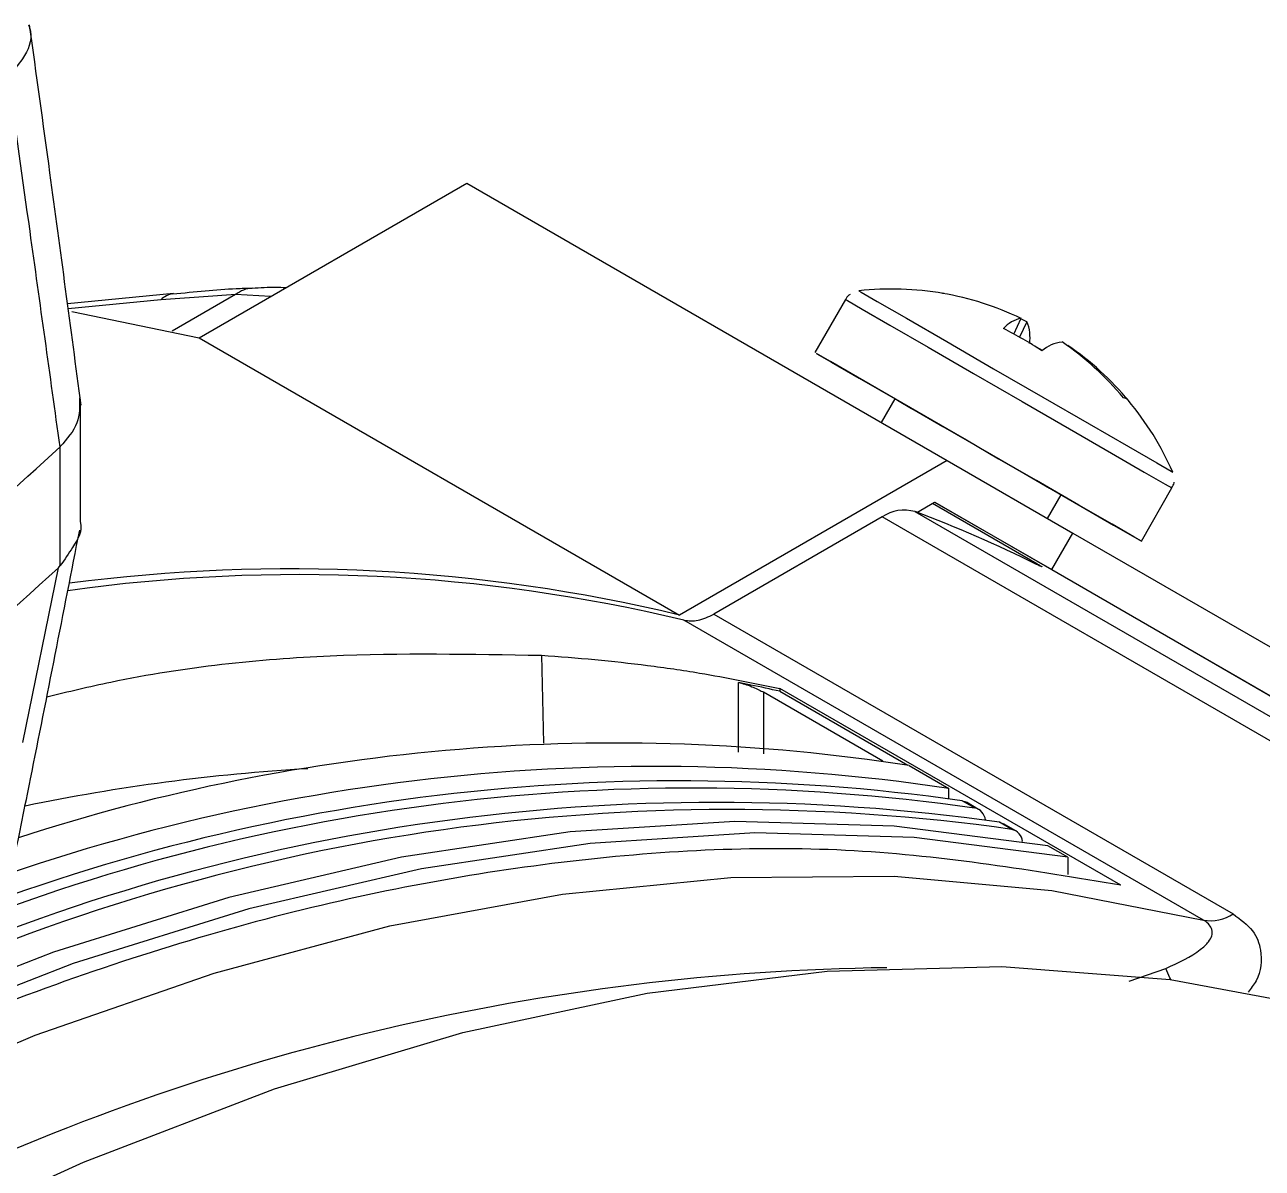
# Model space of a CAD drawing. Extents: x 11 to 120, y 2 to 94.
# Drawn here: x 88.596 to 89.653, y 18.514 to 19.49 of the extents above; entities that cross this region are included whole.
import ezdxf

# ---------------------------------------------------------------- set-up
doc = ezdxf.new("R2010")
doc.units = 0
doc.header["$MEASUREMENT"] = 0
doc.layers.add('OBJECT', color=7, linetype='CONTINUOUS')

msp = doc.modelspace()

# ---------------------------------------------------------------- linework, layer by layer
at = {"layer": 'OBJECT'}
for p, q in [((88.7448, 19.223), (88.9733, 19.355)), ((88.9733, 19.355), (89.3835, 19.1182)), ((88.7229, 19.2607), (88.6323, 19.252)), ((88.7759, 19.2599), (88.7217, 19.2286)), ((88.7222, 19.2606), (88.7229, 19.2607)), ((88.7121, 19.2555), (88.6329, 19.2478)), ((89.2968, 19.2557), (89.2706, 19.2103)), ((88.6359, 19.2455), (88.7448, 19.223)), ((89.4407, 19.2262), (89.4468, 19.2396)), ((89.4518, 19.2367), (89.4466, 19.2391)), ((89.4518, 19.2367), (89.4455, 19.2236)), ((88.7448, 19.223), (89.1549, 18.9862)), ((89.4864, 19.2161), (89.4867, 19.2165)), ((88.6434, 19.0659), (88.6434, 19.1663)), ((89.339, 19.1708), (89.3273, 19.1506)), ((88.626, 19.13), (88.6259, 19.1299)), ((88.626, 19.0284), (88.626, 19.13)), ((89.3835, 19.1182), (89.1549, 18.9862)), ((89.3835, 19.1182), (89.4909, 19.0562)), ((89.5495, 19.0493), (89.5756, 19.0947)), ((89.3577, 19.0739), (89.3729, 19.0827)), ((89.371, 19.0816), (89.4602, 19.0302)), ((89.3729, 19.0827), (89.4729, 19.025)), ((90.0473, 18.6934), (89.3735, 19.0824)), ((89.4694, 19.0686), (89.481, 19.0888)), ((89.3281, 19.07), (89.1843, 18.987)), ((89.8471, 18.7705), (89.3281, 19.07)), ((89.3561, 19.0746), (89.875, 18.775)), ((89.4729, 19.025), (89.4909, 19.0562)), ((89.4909, 19.0562), (89.8268, 18.8623)), ((88.5941, 18.8774), (88.6245, 19.0266)), ((88.6245, 19.0266), (88.626, 19.0284)), ((89.4603, 19.0293), (89.4602, 19.0302)), ((89.4729, 19.025), (89.8088, 18.8311)), ((89.1843, 18.987), (89.628, 18.7309)), ((89.6025, 18.7256), (89.1587, 18.9818)), ((89.037, 18.9518), (89.0387, 18.8769)), ((89.2054, 18.869), (89.2054, 18.9286)), ((89.3286, 18.8613), (89.2268, 18.9202)), ((89.2268, 18.9202), (89.2268, 18.8677)), ((89.5319, 18.7554), (89.2407, 18.9235)), ((89.2407, 18.9235), (89.2407, 18.9211)), ((89.2407, 18.9211), (89.3499, 18.8579)), ((89.3511, 18.8577), (89.385, 18.8381)), ((89.385, 18.8295), (89.385, 18.8381)), ((89.4071, 18.8215), (89.3965, 18.8276)), ((89.4105, 18.8202), (89.4, 18.8263)), ((89.4388, 18.8031), (89.4283, 18.8092)), ((89.4423, 18.8019), (89.4317, 18.808)), ((89.4867, 18.7794), (89.4697, 18.7892)), ((89.4867, 18.7794), (89.4867, 18.7647)), ((89.5392, 18.6735), (89.5704, 18.6843))]:
    msp.add_line(p, q, dxfattribs=at)
at = {"layer": 'OBJECT', "flags": 128}
for points in [[(88.8057, 19.2582), (88.7759, 19.2599), (88.7759, 19.2599), (88.7759, 19.2599)], [(89.3081, 19.2631), (89.3101, 19.2619), (89.3237, 19.2541), (89.3488, 19.2396), (89.3832, 19.2198), (89.4232, 19.1966), (89.4652, 19.1724), (89.5049, 19.1495), (89.5385, 19.1301), (89.5626, 19.1162), (89.575, 19.109), (89.5764, 19.1082)], [(89.2968, 19.2557), (89.2985, 19.2547), (89.311, 19.2474), (89.3347, 19.2338), (89.3674, 19.2149), (89.4062, 19.1925), (89.4476, 19.1686), (89.4881, 19.1452), (89.5239, 19.1245), (89.552, 19.1083), (89.5697, 19.0981), (89.5756, 19.0947)], [(89.272, 19.2095), (89.2723, 19.2094), (89.2849, 19.2021), (89.3085, 19.1885), (89.3412, 19.1696), (89.38, 19.1472), (89.4215, 19.1232), (89.4619, 19.0999), (89.4978, 19.0792), (89.5258, 19.063), (89.5436, 19.0528), (89.5495, 19.0493), (89.543, 19.0531), (89.5246, 19.0637), (89.4962, 19.0801), (89.46, 19.101), (89.4202, 19.124)], [(89.3999, 19.1357), (89.378, 19.1483), (89.3394, 19.1706), (89.3071, 19.1893), (89.284, 19.2026), (89.272, 19.2095)], [(89.4595, 19.2152), (89.4623, 19.2137), (89.4649, 19.2123)], [(89.339, 19.1708), (89.3412, 19.1696), (89.3532, 19.1627), (89.3738, 19.1508), (89.4, 19.1357), (89.4276, 19.1197), (89.4526, 19.1053), (89.4711, 19.0946), (89.4803, 19.0893), (89.481, 19.0888)], [(89.3965, 18.8276), (89.3987, 18.827), (89.4, 18.8263)], [(89.4697, 18.7892), (89.3384, 18.8059), (89.2022, 18.8099), (89.0617, 18.801), (88.9175, 18.7794), (88.7701, 18.7451), (88.6202, 18.6983), (88.4684, 18.6392), (88.3153, 18.568), (88.1616, 18.4849), (88.0078, 18.3905), (87.8547, 18.2849), (87.7029, 18.1688), (87.553, 18.0425), (87.4056, 17.9066), (87.2614, 17.7617), (87.1209, 17.6083), (87.0812, 17.5627)], [(89.4283, 18.8092), (89.4304, 18.8086), (89.4317, 18.808)], [(89.4867, 18.7794), (89.3554, 18.7961), (89.2192, 18.8001), (89.0787, 18.7912), (88.9345, 18.7696), (88.7871, 18.7353), (88.6372, 18.6885), (88.4853, 18.6294), (88.3323, 18.5582), (88.1785, 18.4751), (88.0248, 18.3807), (87.8717, 18.2751), (87.7199, 18.159), (87.57, 18.0327), (87.4226, 17.8968), (87.2784, 17.7519), (87.1379, 17.5985), (87.0812, 17.533)], [(87.0812, 17.4506), (87.0962, 17.4687), (87.2358, 17.6288), (87.3795, 17.7806), (87.5269, 17.9235), (87.6772, 18.0569), (87.8299, 18.1801), (87.9842, 18.2927), (88.1395, 18.3941), (88.2951, 18.484), (88.4504, 18.5618), (88.6047, 18.6274), (88.7574, 18.6805), (88.9077, 18.7207), (89.0551, 18.7479), (89.1988, 18.7621), (89.3384, 18.7631), (89.4731, 18.7509), (89.6025, 18.7256)], [(88.5301, 18.4663), (88.646, 18.519), (88.809, 18.5815), (88.9698, 18.6297), (89.1274, 18.6633), (89.2812, 18.6821), (89.4303, 18.686), (89.5742, 18.675), (89.712, 18.6492)], [(89.5746, 18.675), (89.5738, 18.6764), (89.5704, 18.6843)]]:
    msp.add_lwpolyline(points, dxfattribs=at)
at = {"layer": 'OBJECT'}
for centre, radius, start, end in [((88.7251, 19.2423), 0.0185, 98.997, 134.9116), ((88.7915, 19.2408), 0.0246, 93.3819, 129.1078), ((89.3363, 19.0022), 0.2624, 80.3513, 96.1668), ((89.3797, 19.2573), 0.00365, 68.6914, 91.5654), ((89.3363, 19.0083), 0.2563, 64.473, 80.2743), ((89.4519, 19.2137), 0.0264, 101.2338, 139.6404), ((89.2922, 18.9513), 0.3124, 56.5442, 63.4572), ((89.421, 19.2237), 0.0334, 350.2106, 22.924), ((89.4858, 19.1863), 0.0333, 97.0455, 129.7882), ((89.3343, 19.0048), 0.2604, 39.874, 55.5118), ((89.3416, 19.0052), 0.2563, 39.7267, 55.5285), ((89.5334, 19.1652), 0.00658, 35.7972, 84.1497), ((89.3363, 19.0022), 0.2624, 23.8332, 39.6495), ((87.4854, 20.3416), 1.664, 303.0242, 313.2654), ((89.3469, 19.0425), 0.0333, 74.0154, 124.2943), ((88.9365, 17.9653), 1.186, 63.804, 69.2779), ((87.4554, 20.2761), 1.7111, 301.2479, 313.0955), ((88.8292, 17.6065), 1.4142, 76.5257, 97.9952), ((88.8213, 17.5932), 1.4324, 76.5316, 97.5199), ((89.1003, 17.23), 1.6469, 81.2412, 108.0351), ((89.1328, 17.155), 1.7019, 81.4782, 112.3063), ((88.935, 17.1872), 1.6706, 93.3438, 101.7023), ((89.1552, 17.1269), 1.7177, 81.9245, 112.9005), ((89.1657, 17.1164), 1.722, 81.9421, 113.2172), ((89.1867, 17.0935), 1.7327, 81.9846, 113.9835), ((89.1972, 17.0849), 1.7352, 81.9947, 114.1653), ((89.4046, 18.81), 0.0118, 6.2051, 77.8002), ((89.4363, 18.7916), 0.0118, 6.2051, 77.8002), ((89.6087, 18.7602), 0.0351, 259.8176, 303.4206), ((89.3582, 16.6912), 1.994, 90.747, 115.6342)]:
    msp.add_arc(centre, radius, start, end, dxfattribs=at)
for points, knots in [([(88.5989, 19.4901), (88.5996, 19.4882), (88.6028, 19.4786), (88.5966, 19.463), (88.586, 19.4513), (88.5816, 19.4465)], [0, 0, 0, 0, 0.126813, 0.642616, 1, 1, 1, 1]), ([(88.6439, 19.1654), (88.6351, 19.2315), (88.6207, 19.3397), (88.6057, 19.4481), (88.5999, 19.4903)], [0, 0, 0, 0, 0.6110027, 1, 1, 1, 1]), ([(88.6259, 19.1299), (88.6174, 19.1913), (88.6027, 19.2967), (88.5879, 19.4023), (88.5816, 19.4465)], [0, 0, 0, 0, 0.581449, 1, 1, 1, 1]), ([(88.7759, 19.2599), (88.7759, 19.2599), (88.7553, 19.2586), (88.7337, 19.257), (88.7121, 19.2555)], [0, 0, 0, 0, 0.00003, 1, 1, 1, 1]), ([(88.7899, 19.2652), (88.7854, 19.2651), (88.764, 19.2644), (88.7407, 19.262), (88.7223, 19.2601)], [0, 0, 0, 0, 0.2089654, 1, 1, 1, 1]), ([(88.8185, 19.2656), (88.8159, 19.2657), (88.8064, 19.2663), (88.7969, 19.2656), (88.7901, 19.2651)], [0, 0, 0, 0, 0.276972, 1, 1, 1, 1]), ([(89.3007, 19.26), (89.2994, 19.259), (89.2977, 19.2577), (89.297, 19.2557), (89.2968, 19.2553)], [0, 0, 0, 0, 0.76167, 1, 1, 1, 1]), ([(88.6425, 19.1718), (88.6427, 19.1645), (88.6432, 19.1496), (88.6318, 19.1366), (88.626, 19.13)], [0, 0, 0, 0, 0.4914502, 1, 1, 1, 1]), ([(89.5756, 19.095), (89.5764, 19.0963), (89.5773, 19.0978), (89.5774, 19.0994), (89.5774, 19.0996)], [0, 0, 0, 0, 0.935545, 1, 1, 1, 1]), ([(88.5864, 18.776), (88.5912, 18.7994), (88.6103, 18.8935), (88.6288, 18.9879), (88.6427, 19.0588)], [0, 0, 0, 0, 0.249079, 1, 1, 1, 1]), ([(88.6431, 19.0658), (88.6432, 19.0655), (88.6453, 19.0583), (88.6392, 19.0472), (88.6297, 19.0336), (88.626, 19.0284)], [0, 0, 0, 0, 0.027792, 0.619444, 1, 1, 1, 1]), ([(89.4602, 19.0302), (89.4611, 19.0296), (89.4628, 19.0286), (89.4643, 19.0277), (89.4647, 19.0273), (89.4633, 19.0278), (89.4611, 19.0289), (89.46, 19.0295)], [0, 0, 0, 0, 0.142797, 0.285012, 0.481175, 0.751476, 1, 1, 1, 1]), ([(89.1587, 18.9818), (89.1627, 18.9813), (89.1705, 18.9804), (89.1797, 18.9848), (89.1843, 18.987)], [0, 0, 0, 0, 0.5, 1, 1, 1, 1]), ([(88.6145, 18.9164), (88.6328, 18.9208), (88.7156, 18.9405), (88.858, 18.9551), (88.9773, 18.9529), (89.037, 18.9518)], [0, 0, 0, 0, 0.124265, 0.562133, 1, 1, 1, 1]), ([(89.037, 18.9518), (89.0522, 18.9507), (89.0828, 18.9485), (89.1278, 18.9434), (89.1808, 18.9358), (89.218, 18.9281), (89.2407, 18.9235)], [0, 0, 0, 0, 0.218765, 0.43753, 0.656295, 1, 1, 1, 1]), ([(89.2407, 18.9211), (89.2325, 18.9229), (89.2208, 18.9255), (89.2089, 18.9279), (89.2054, 18.9286)], [0, 0, 0, 0, 0.701382, 1, 1, 1, 1]), ([(89.2054, 18.9286), (89.2071, 18.9282), (89.2103, 18.9274), (89.2162, 18.9253), (89.2216, 18.923), (89.2249, 18.9213), (89.2265, 18.9204), (89.2268, 18.9202)], [0, 0, 0, 0, 0.292379, 0.559789, 0.754512, 0.950188, 1, 1, 1, 1]), ([(89.5319, 18.7554), (89.457, 18.7679), (89.307, 18.793), (89.0635, 18.7817), (88.8102, 18.735), (88.5484, 18.6485), (88.2821, 18.5256), (88.0146, 18.3676), (87.7491, 18.1755), (87.4894, 17.9521), (87.2651, 17.7313), (87.1336, 17.5772), (87.0812, 17.5158)], [0, 0, 0, 0, 0.10339, 0.207109, 0.310498, 0.413888, 0.517607, 0.620996, 0.724386, 0.828105, 0.931495, 1, 1, 1, 1]), ([(89.628, 18.7309), (89.6342, 18.7263), (89.6465, 18.7172), (89.6531, 18.697), (89.6519, 18.6785), (89.6431, 18.6673), (89.6406, 18.6641)], [0, 0, 0, 0, 0.240931, 0.48007, 0.852801, 1, 1, 1, 1]), ([(89.5704, 18.6843), (89.5812, 18.6894), (89.5957, 18.6962), (89.608, 18.7077), (89.6114, 18.715), (89.6081, 18.7214), (89.605, 18.7241), (89.6029, 18.7254), (89.6025, 18.7256)], [0, 0, 0, 0, 0.476054, 0.640497, 0.854535, 0.926507, 0.987724, 1, 1, 1, 1])]:
    msp.add_open_spline(points, degree=3, knots=knots, dxfattribs=at)

doc.saveas('drawing.dxf')
